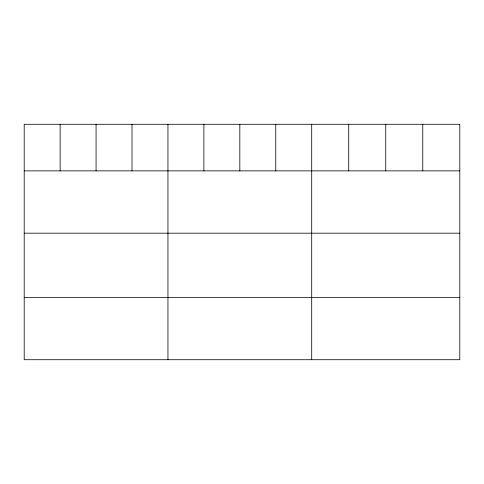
<?xml version="1.0" encoding="UTF-8"?>
<svg xmlns="http://www.w3.org/2000/svg" width="484" height="484" viewBox="0 0 484 484"><rect width="100%" height="100%" fill="white"/><g stroke="black" fill="none" stroke-linecap="round" stroke-linejoin="round"><path stroke-width="0.73" d="M24.2 170.864L459.8 170.864M24.2 233.185L459.8 233.185M24.2 297.394L459.8 297.394M422.774 124.285L422.774 170.864M385.748 124.285L385.748 170.864M348.722 124.285L348.722 170.864M311.696 124.285L311.696 359.715M275.759 124.285L275.759 170.864M239.822 124.285L239.822 170.864M203.885 124.285L203.885 170.864M167.948 124.285L167.948 359.715M132.011 124.285L132.011 170.864M96.074 124.285L96.074 170.864M60.137 124.285L60.137 170.864M459.8 124.285L24.2 124.285L24.2 359.715L459.8 359.715L459.8 124.285"/></g></svg>
